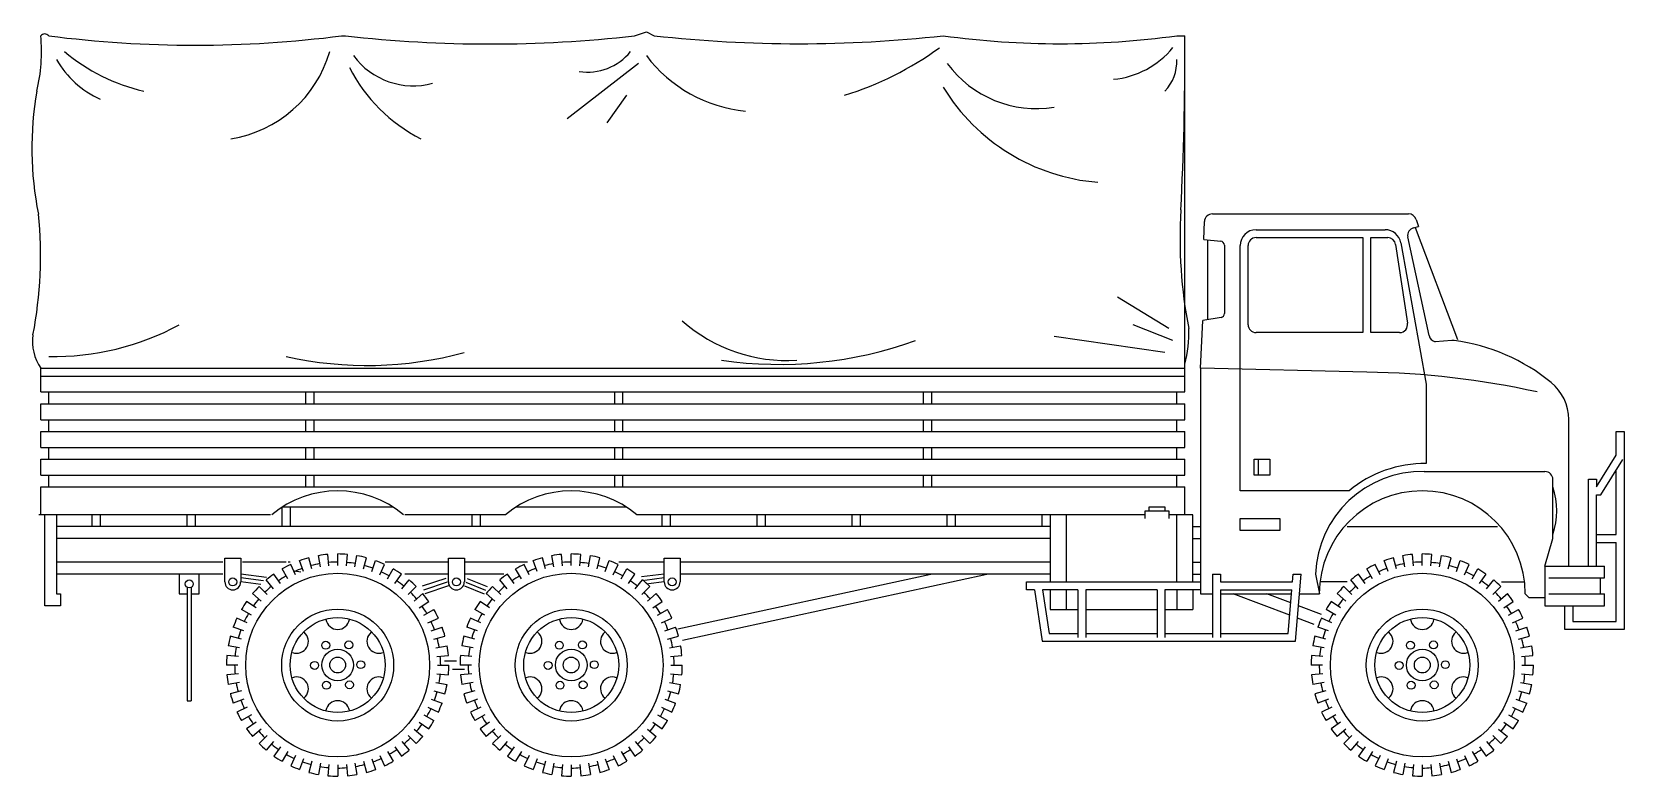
# Model space of a CAD drawing. Header units: millimetres. Extents: x -3127.53 to -3120.37, y 1822.84 to 1826.19.
import ezdxf

# ---------------------------------------------------------------- set-up
doc = ezdxf.new("R2010")
doc.units = ezdxf.units.MM
doc.header["$LTSCALE"] = 10
doc.layers.add('Veículos', color=2, linetype='Continuous')

msp = doc.modelspace()

# ---------------------------------------------------------------- linework, layer by layer
at = {"layer": 'Veículos'}
for p, q in [((-3124.819, 1826.1758), (-3124.7656, 1826.1936)), ((-3124.7656, 1826.1936), (-3124.73, 1826.1758)), ((-3126.1374, 1826.1758), (-3126.1196, 1826.1758)), ((-3122.3782, 1826.1758), (-3122.3426, 1826.1758)), ((-3122.3426, 1824.5723), (-3122.3426, 1826.1758)), ((-3124.8012, 1826.0511), (-3125.1219, 1825.8016)), ((-3124.8547, 1825.9085), (-3124.9437, 1825.7838)), ((-3122.2561, 1825.2585), (-3122.254, 1825.3394)), ((-3122.2184, 1825.3741), (-3121.3352, 1825.3741)), ((-3121.3013, 1825.3494), (-3121.2908, 1825.317)), ((-3122.0219, 1825.3028), (-3121.4407, 1825.3028)), ((-3122.0219, 1825.2672), (-3121.5409, 1825.2672)), ((-3121.5409, 1825.2672), (-3121.5409, 1824.8396)), ((-3121.5053, 1824.8396), (-3121.5053, 1825.2672)), ((-3121.5053, 1825.2672), (-3121.4289, 1825.2672)), ((-3121.2422, 1824.8264), (-3121.3388, 1825.2702)), ((-3121.3129, 1825.3112), (-3121.2908, 1825.317)), ((-3121.3057, 1825.3131), (-3121.1146, 1824.8087)), ((-3122.2561, 1825.2585), (-3122.1805, 1825.251)), ((-3122.2405, 1825.257), (-3122.2405, 1824.8976)), ((-3122.1645, 1825.2332), (-3122.1645, 1824.9258)), ((-3122.0932, 1824.1269), (-3122.0932, 1825.2315)), ((-3122.0576, 1824.8752), (-3122.0576, 1825.2315)), ((-3121.3937, 1825.237), (-3121.3407, 1824.8822)), ((-3121.3704, 1825.2435), (-3121.2558, 1824.608)), ((-3122.4139, 1824.8574), (-3122.6455, 1824.9999)), ((-3122.1792, 1824.9083), (-3122.2615, 1824.894)), ((-3122.3961, 1824.8039), (-3122.5742, 1824.8752)), ((-3122.2713, 1824.6792), (-3122.2615, 1824.894)), ((-3121.5409, 1824.8396), (-3122.0219, 1824.8396)), ((-3121.3756, 1824.8396), (-3121.5053, 1824.8396)), ((-3122.4317, 1824.7505), (-3122.9305, 1824.8218)), ((-3121.1409, 1824.8038), (-3121.2159, 1824.7984)), ((-3127.4914, 1824.5723), (-3127.4914, 1824.6792)), ((-3127.4914, 1824.6792), (-3122.3426, 1824.6792)), ((-3127.4914, 1824.6436), (-3122.3426, 1824.6436)), ((-3122.2713, 1824.6792), (-3122.2713, 1823.6637)), ((-3121.5231, 1824.6614), (-3122.2713, 1824.6792)), ((-3127.4914, 1824.5723), (-3122.3426, 1824.5723)), ((-3127.4558, 1824.5189), (-3127.4558, 1824.5723)), ((-3126.2978, 1824.5189), (-3126.2978, 1824.5723)), ((-3126.2621, 1824.5723), (-3126.2621, 1824.5189)), ((-3124.9081, 1824.5189), (-3124.9081, 1824.5723)), ((-3124.8725, 1824.5723), (-3124.8725, 1824.5189)), ((-3123.5185, 1824.5189), (-3123.5185, 1824.5723)), ((-3123.4828, 1824.5723), (-3123.4828, 1824.5189)), ((-3122.3782, 1824.5189), (-3122.3782, 1824.5723)), ((-3121.2558, 1824.608), (-3121.2558, 1824.2498)), ((-3127.4914, 1824.4476), (-3127.4914, 1824.5189)), ((-3127.4914, 1824.5189), (-3122.3426, 1824.5189)), ((-3122.3426, 1824.4476), (-3122.3426, 1824.5189)), ((-3127.4914, 1824.4476), (-3122.3426, 1824.4476)), ((-3127.4558, 1824.3942), (-3127.4558, 1824.4476)), ((-3126.2978, 1824.3942), (-3126.2978, 1824.4476)), ((-3126.2621, 1824.4476), (-3126.2621, 1824.3942)), ((-3124.9081, 1824.3942), (-3124.9081, 1824.4476)), ((-3124.8725, 1824.4476), (-3124.8725, 1824.3942)), ((-3123.5185, 1824.3942), (-3123.5185, 1824.4476)), ((-3123.4828, 1824.4476), (-3123.4828, 1824.3942)), ((-3122.3782, 1824.3942), (-3122.3782, 1824.4476)), ((-3120.6145, 1823.7884), (-3120.6145, 1824.4492)), ((-3127.4914, 1824.3229), (-3127.4914, 1824.3942)), ((-3127.4914, 1824.3942), (-3122.3426, 1824.3942)), ((-3122.3426, 1824.3229), (-3122.3426, 1824.3942)), ((-3120.4007, 1824.2873), (-3120.4007, 1824.3942)), ((-3120.4007, 1824.3942), (-3120.365, 1824.3942)), ((-3120.365, 1824.3942), (-3120.365, 1823.5034)), ((-3127.4914, 1824.3229), (-3122.3426, 1824.3229)), ((-3127.4914, 1824.1982), (-3127.4914, 1824.2695)), ((-3127.4914, 1824.2695), (-3122.3426, 1824.2695)), ((-3127.4558, 1824.2695), (-3127.4558, 1824.3229)), ((-3126.2978, 1824.2695), (-3126.2978, 1824.3229)), ((-3126.2621, 1824.3229), (-3126.2621, 1824.2695)), ((-3124.9081, 1824.2695), (-3124.9081, 1824.3229)), ((-3124.8725, 1824.3229), (-3124.8725, 1824.2695)), ((-3123.5185, 1824.2695), (-3123.5185, 1824.3229)), ((-3123.4828, 1824.3229), (-3123.4828, 1824.2695)), ((-3122.3782, 1824.2695), (-3122.3782, 1824.3229)), ((-3122.3426, 1824.1982), (-3122.3426, 1824.2695)), ((-3122.0308, 1824.1982), (-3122.0308, 1824.2695)), ((-3122.0308, 1824.2695), (-3121.9596, 1824.2695)), ((-3122.013, 1824.2695), (-3122.013, 1824.1982)), ((-3121.9596, 1824.2695), (-3121.9596, 1824.1982)), ((-3120.4897, 1824.1448), (-3120.4007, 1824.2873)), ((-3120.47, 1824.1091), (-3120.3705, 1824.2684)), ((-3127.4914, 1824.1982), (-3122.3426, 1824.1982)), ((-3127.4558, 1824.1448), (-3127.4558, 1824.1982)), ((-3126.2978, 1824.1448), (-3126.2978, 1824.1982)), ((-3126.2621, 1824.1982), (-3126.2621, 1824.1448)), ((-3124.9081, 1824.1448), (-3124.9081, 1824.1982)), ((-3124.8725, 1824.1982), (-3124.8725, 1824.1448)), ((-3123.5185, 1824.1448), (-3123.5185, 1824.1982)), ((-3123.4828, 1824.1982), (-3123.4828, 1824.1448)), ((-3122.3782, 1824.1448), (-3122.3782, 1824.1982)), ((-3121.9596, 1824.1982), (-3122.0308, 1824.1982)), ((-3121.2649, 1824.2142), (-3120.7214, 1824.2142)), ((-3120.4007, 1823.931), (-3120.4007, 1824.216)), ((-3127.4914, 1824.02), (-3127.4914, 1824.1448)), ((-3127.4914, 1824.1448), (-3122.3426, 1824.1448)), ((-3122.3426, 1824.02), (-3122.3426, 1824.1448)), ((-3121.6031, 1824.1269), (-3122.0932, 1824.1269)), ((-3120.6857, 1823.9131), (-3120.6857, 1824.1785)), ((-3120.5254, 1824.1804), (-3120.4897, 1824.1804)), ((-3120.5254, 1823.7884), (-3120.5254, 1824.1804)), ((-3120.4897, 1824.1804), (-3120.4897, 1824.1448)), ((-3126.4047, 1823.9666), (-3126.4047, 1824.0557)), ((-3126.4021, 1824.0557), (-3125.9084, 1824.0557)), ((-3126.369, 1824.0557), (-3126.369, 1823.9666)), ((-3125.351, 1824.0557), (-3124.8572, 1824.0557)), ((-3122.503, 1824.0557), (-3122.4317, 1824.0557)), ((-3122.503, 1824.0379), (-3122.503, 1824.0557)), ((-3122.4317, 1824.0557), (-3122.4317, 1824.0379)), ((-3120.4897, 1824.1091), (-3120.47, 1824.1091)), ((-3120.4897, 1823.7884), (-3120.4897, 1824.1091)), ((-3126.4581, 1824.02), (-3127.5003, 1824.02)), ((-3127.4736, 1823.6103), (-3127.4736, 1824.02)), ((-3127.4202, 1824.02), (-3127.4202, 1823.6637)), ((-3127.2598, 1823.9666), (-3127.2598, 1824.02)), ((-3127.2242, 1824.02), (-3127.2242, 1823.9666)), ((-3126.8322, 1823.9666), (-3126.8322, 1824.02)), ((-3126.7966, 1824.02), (-3126.7966, 1823.9666)), ((-3125.4001, 1824.02), (-3125.8524, 1824.02)), ((-3125.5495, 1823.9666), (-3125.5495, 1824.02)), ((-3125.5139, 1824.02), (-3125.5139, 1823.9666)), ((-3122.5208, 1824.02), (-3124.8081, 1824.02)), ((-3124.6943, 1823.9666), (-3124.6943, 1824.02)), ((-3124.6587, 1824.02), (-3124.6587, 1823.9666)), ((-3124.2667, 1823.9666), (-3124.2667, 1824.02)), ((-3124.2311, 1824.02), (-3124.2311, 1823.9666)), ((-3123.8392, 1823.9666), (-3123.8392, 1824.02)), ((-3123.8035, 1824.02), (-3123.8035, 1823.9666)), ((-3123.4116, 1823.9666), (-3123.4116, 1824.02)), ((-3123.3759, 1824.02), (-3123.3759, 1823.9666)), ((-3122.984, 1823.9666), (-3122.984, 1824.02)), ((-3122.9484, 1824.02), (-3122.9484, 1823.9666)), ((-3122.9484, 1824.02), (-3122.9484, 1823.7172)), ((-3122.8771, 1824.02), (-3122.8771, 1823.7172)), ((-3122.5208, 1824.0379), (-3122.4139, 1824.0379)), ((-3122.5208, 1824.0022), (-3122.5208, 1824.0379)), ((-3122.4139, 1824.0379), (-3122.4139, 1824.0022)), ((-3122.307, 1824.02), (-3122.4139, 1824.02)), ((-3122.3782, 1823.7172), (-3122.3782, 1824.02)), ((-3122.307, 1823.7172), (-3122.307, 1824.02)), ((-3122.0932, 1824.0022), (-3121.915, 1824.0022)), ((-3122.0932, 1823.9488), (-3122.0932, 1824.0022)), ((-3121.915, 1824.0022), (-3121.915, 1823.9488)), ((-3122.9484, 1823.9666), (-3127.4202, 1823.9666)), ((-3122.9484, 1823.9131), (-3127.4202, 1823.9131)), ((-3122.307, 1823.9666), (-3122.2713, 1823.9666)), ((-3122.307, 1823.9131), (-3122.2713, 1823.9131)), ((-3121.915, 1823.9488), (-3122.0932, 1823.9488)), ((-3121.6122, 1823.9666), (-3120.9351, 1823.9666)), ((-3120.7214, 1823.7884), (-3120.6857, 1823.9131)), ((-3120.4897, 1823.931), (-3120.4007, 1823.931)), ((-3126.2331, 1823.7848), (-3126.2421, 1823.8356)), ((-3126.1943, 1823.7899), (-3126.1988, 1823.8412)), ((-3126.1552, 1823.7916), (-3126.1552, 1823.8432)), ((-3126.1161, 1823.7899), (-3126.1116, 1823.8412)), ((-3126.0773, 1823.7848), (-3126.0684, 1823.8356)), ((-3125.182, 1823.7848), (-3125.1909, 1823.8356)), ((-3125.1432, 1823.7899), (-3125.1477, 1823.8412)), ((-3125.1041, 1823.7916), (-3125.1041, 1823.8432)), ((-3125.065, 1823.7899), (-3125.0605, 1823.8412)), ((-3125.0262, 1823.7848), (-3125.0172, 1823.8356)), ((-3121.3515, 1823.7848), (-3121.3605, 1823.8356)), ((-3121.3127, 1823.7899), (-3121.3172, 1823.8412)), ((-3121.2737, 1823.7916), (-3121.2737, 1823.8432)), ((-3121.2346, 1823.7899), (-3121.2301, 1823.8412)), ((-3121.1958, 1823.7848), (-3121.1868, 1823.8356)), ((-3120.4897, 1823.8953), (-3120.4007, 1823.8953)), ((-3120.4007, 1823.539), (-3120.4007, 1823.8953)), ((-3126.6719, 1823.8063), (-3127.4202, 1823.8063)), ((-3126.663, 1823.7172), (-3126.663, 1823.8241)), ((-3126.663, 1823.8241), (-3126.5917, 1823.8241)), ((-3126.5917, 1823.8241), (-3126.5917, 1823.7172)), ((-3126.3868, 1823.8063), (-3126.5828, 1823.8063)), ((-3126.3795, 1823.7315), (-3126.4053, 1823.7761)), ((-3126.369, 1823.8063), (-3126.3779, 1823.8063)), ((-3126.3448, 1823.7496), (-3126.3666, 1823.7963)), ((-3126.3501, 1823.7671), (-3126.3211, 1823.7634)), ((-3126.3087, 1823.7646), (-3126.3263, 1823.813)), ((-3126.2713, 1823.7763), (-3126.2847, 1823.8261)), ((-3126.0391, 1823.7763), (-3126.0258, 1823.8261)), ((-3126.0018, 1823.7646), (-3125.9842, 1823.813)), ((-3125.9657, 1823.7496), (-3125.9439, 1823.7963)), ((-3125.6564, 1823.8063), (-3125.9414, 1823.8063)), ((-3125.9309, 1823.7315), (-3125.9052, 1823.7761)), ((-3125.6564, 1823.8241), (-3125.5851, 1823.8241)), ((-3125.6564, 1823.7172), (-3125.6564, 1823.8241)), ((-3125.5851, 1823.8241), (-3125.5851, 1823.7172)), ((-3125.3001, 1823.8063), (-3125.5851, 1823.8063)), ((-3125.3284, 1823.7315), (-3125.3542, 1823.7761)), ((-3125.2937, 1823.7496), (-3125.3155, 1823.7963)), ((-3125.2575, 1823.7646), (-3125.2751, 1823.813)), ((-3125.2202, 1823.7763), (-3125.2335, 1823.8261)), ((-3124.988, 1823.7763), (-3124.9747, 1823.8261)), ((-3124.9507, 1823.7646), (-3124.933, 1823.813)), ((-3124.9145, 1823.7496), (-3124.8927, 1823.7963)), ((-3124.6854, 1823.8063), (-3124.8903, 1823.8063)), ((-3124.8798, 1823.7315), (-3124.854, 1823.7761)), ((-3124.6854, 1823.7172), (-3124.6854, 1823.8241)), ((-3124.6854, 1823.8241), (-3124.6142, 1823.8241)), ((-3124.6142, 1823.8241), (-3124.6142, 1823.7172)), ((-3122.9484, 1823.8063), (-3124.6142, 1823.8063)), ((-3122.307, 1823.8063), (-3122.2713, 1823.8063)), ((-3121.4979, 1823.7315), (-3121.5237, 1823.7761)), ((-3121.4632, 1823.7496), (-3121.485, 1823.7963)), ((-3121.4271, 1823.7646), (-3121.4447, 1823.813)), ((-3121.3898, 1823.7763), (-3121.4031, 1823.8261)), ((-3121.1575, 1823.7763), (-3121.1442, 1823.8261)), ((-3121.1202, 1823.7646), (-3121.1026, 1823.813)), ((-3121.0841, 1823.7496), (-3121.0623, 1823.7963)), ((-3121.0494, 1823.7315), (-3121.0236, 1823.7761)), ((-3120.7214, 1823.7884), (-3120.4541, 1823.7884)), ((-3120.7214, 1823.7884), (-3120.7214, 1823.6103)), ((-3120.4541, 1823.735), (-3120.4541, 1823.7884)), ((-3126.6719, 1823.7528), (-3127.4202, 1823.7528)), ((-3126.8679, 1823.7528), (-3126.8679, 1823.6637)), ((-3126.8322, 1823.6904), (-3126.8322, 1823.1827)), ((-3126.8144, 1823.6904), (-3126.8144, 1823.1827)), ((-3126.7788, 1823.6637), (-3126.7788, 1823.7528)), ((-3126.4751, 1823.7379), (-3126.5917, 1823.7528)), ((-3126.4883, 1823.7218), (-3126.5917, 1823.735)), ((-3126.5015, 1823.7057), (-3126.5917, 1823.7172)), ((-3126.4724, 1823.6602), (-3126.5089, 1823.6967)), ((-3126.4436, 1823.6867), (-3126.4767, 1823.7261)), ((-3126.4125, 1823.7105), (-3126.4421, 1823.7527)), ((-3125.8979, 1823.7105), (-3125.8684, 1823.7527)), ((-3125.8669, 1823.6867), (-3125.8338, 1823.7261)), ((-3125.6564, 1823.7528), (-3125.8524, 1823.7528)), ((-3125.838, 1823.6602), (-3125.8016, 1823.6967)), ((-3125.6677, 1823.7332), (-3125.7746, 1823.6975)), ((-3125.662, 1823.7163), (-3125.7689, 1823.6806)), ((-3125.6564, 1823.6994), (-3125.7633, 1823.6637)), ((-3125.407, 1823.7528), (-3125.5851, 1823.7528)), ((-3125.5851, 1823.6994), (-3125.496, 1823.6637)), ((-3125.5785, 1823.7159), (-3125.4894, 1823.6803)), ((-3125.5719, 1823.7324), (-3125.4828, 1823.6968)), ((-3125.4213, 1823.6602), (-3125.4577, 1823.6967)), ((-3125.3924, 1823.6867), (-3125.4256, 1823.7261)), ((-3125.3614, 1823.7105), (-3125.3909, 1823.7527)), ((-3124.8468, 1823.7105), (-3124.8172, 1823.7527)), ((-3124.8157, 1823.6867), (-3124.7826, 1823.7261)), ((-3124.6854, 1823.7528), (-3124.788, 1823.7397)), ((-3124.7869, 1823.6602), (-3124.7505, 1823.6967)), ((-3124.6854, 1823.735), (-3124.772, 1823.7239)), ((-3124.6854, 1823.7172), (-3124.756, 1823.7082)), ((-3124.624, 1823.5059), (-3123.4856, 1823.7528)), ((-3122.9484, 1823.7528), (-3124.6142, 1823.7528)), ((-3124.6031, 1823.4558), (-3123.2334, 1823.7528)), ((-3123.0553, 1823.6815), (-3123.0553, 1823.7172)), ((-3123.0553, 1823.7172), (-3122.2713, 1823.7172)), ((-3122.307, 1823.7528), (-3122.2713, 1823.7528)), ((-3122.2179, 1823.7528), (-3122.1823, 1823.7528)), ((-3122.2179, 1823.7528), (-3122.2179, 1823.4677)), ((-3122.1823, 1823.7528), (-3122.1823, 1823.7172)), ((-3122.1823, 1823.7172), (-3121.8572, 1823.7172)), ((-3121.8572, 1823.7172), (-3121.8543, 1823.7528)), ((-3121.8543, 1823.7528), (-3121.8185, 1823.7528)), ((-3121.8438, 1823.4499), (-3121.8185, 1823.7528)), ((-3121.7547, 1823.7528), (-3121.7369, 1823.6637)), ((-3121.6122, 1823.7172), (-3121.7341, 1823.7172)), ((-3121.5909, 1823.6602), (-3121.6273, 1823.6967)), ((-3121.562, 1823.6867), (-3121.5951, 1823.7261)), ((-3121.531, 1823.7105), (-3121.5605, 1823.7527)), ((-3121.0163, 1823.7105), (-3120.9868, 1823.7527)), ((-3120.9853, 1823.6867), (-3120.9522, 1823.7261)), ((-3120.9564, 1823.6602), (-3120.92, 1823.6967)), ((-3120.9173, 1823.7172), (-3120.8132, 1823.7172)), ((-3120.7035, 1823.735), (-3120.4541, 1823.735)), ((-3120.4719, 1823.6637), (-3120.4719, 1823.735)), ((-3127.4202, 1823.6637), (-3127.4024, 1823.6637)), ((-3127.4024, 1823.6637), (-3127.4024, 1823.6103)), ((-3126.8679, 1823.6637), (-3126.8322, 1823.6637)), ((-3126.8144, 1823.6637), (-3126.7788, 1823.6637)), ((-3126.5227, 1823.6003), (-3126.5649, 1823.6299)), ((-3126.4989, 1823.6314), (-3126.5383, 1823.6645)), ((-3125.8116, 1823.6314), (-3125.7721, 1823.6645)), ((-3125.7878, 1823.6003), (-3125.7456, 1823.6299)), ((-3125.4716, 1823.6003), (-3125.5138, 1823.6299)), ((-3125.4477, 1823.6314), (-3125.4872, 1823.6645)), ((-3124.7604, 1823.6314), (-3124.721, 1823.6645)), ((-3124.7366, 1823.6003), (-3124.6944, 1823.6299)), ((-3123.0196, 1823.6815), (-3123.0553, 1823.6815)), ((-3123.0196, 1823.6815), (-3122.984, 1823.4499)), ((-3122.8236, 1823.6815), (-3122.9836, 1823.6815)), ((-3122.9836, 1823.6815), (-3122.9534, 1823.4856)), ((-3122.9484, 1823.6815), (-3122.9484, 1823.5925)), ((-3122.8771, 1823.6815), (-3122.8771, 1823.5925)), ((-3122.8236, 1823.6815), (-3122.8236, 1823.4677)), ((-3122.4673, 1823.6815), (-3122.788, 1823.6815)), ((-3122.788, 1823.6815), (-3122.788, 1823.4677)), ((-3122.4673, 1823.6815), (-3122.4673, 1823.4677)), ((-3122.4317, 1823.6815), (-3122.4317, 1823.4677)), ((-3122.2713, 1823.6815), (-3122.4317, 1823.6815)), ((-3122.3782, 1823.6815), (-3122.3782, 1823.5925)), ((-3122.307, 1823.6815), (-3122.307, 1823.5925)), ((-3122.2713, 1823.6637), (-3122.2179, 1823.6637)), ((-3122.1823, 1823.6815), (-3121.8602, 1823.6815)), ((-3122.1823, 1823.6815), (-3122.1823, 1823.4677)), ((-3122.1823, 1823.6637), (-3121.8637, 1823.6637)), ((-3121.8697, 1823.5678), (-3122.1242, 1823.6637)), ((-3121.8651, 1823.6232), (-3121.9727, 1823.6637)), ((-3121.8765, 1823.4856), (-3121.8602, 1823.6815)), ((-3121.8259, 1823.6637), (-3121.7369, 1823.6637)), ((-3121.6411, 1823.6003), (-3121.6833, 1823.6299)), ((-3121.6173, 1823.6314), (-3121.6568, 1823.6645)), ((-3120.93, 1823.6314), (-3120.8905, 1823.6645)), ((-3120.9062, 1823.6003), (-3120.864, 1823.6299)), ((-3120.7926, 1823.6459), (-3120.8104, 1823.6637)), ((-3120.7926, 1823.6459), (-3120.8104, 1823.6637)), ((-3120.757, 1823.6459), (-3120.7926, 1823.6459)), ((-3120.7214, 1823.6459), (-3120.7926, 1823.6459)), ((-3120.7035, 1823.6637), (-3120.4541, 1823.6637)), ((-3120.4541, 1823.6103), (-3120.4541, 1823.6637)), ((-3127.4024, 1823.6103), (-3127.4736, 1823.6103)), ((-3126.5618, 1823.5326), (-3126.6085, 1823.5544)), ((-3126.5437, 1823.5673), (-3126.5884, 1823.5931)), ((-3125.7667, 1823.5673), (-3125.7221, 1823.5931)), ((-3125.7487, 1823.5326), (-3125.702, 1823.5544)), ((-3125.5107, 1823.5326), (-3125.5574, 1823.5544)), ((-3125.4926, 1823.5673), (-3125.5372, 1823.5931)), ((-3124.7156, 1823.5673), (-3124.671, 1823.5931)), ((-3124.6975, 1823.5326), (-3124.6508, 1823.5544)), ((-3122.9484, 1823.5925), (-3122.8236, 1823.5925)), ((-3122.788, 1823.5925), (-3122.4673, 1823.5925)), ((-3122.4317, 1823.5925), (-3122.307, 1823.5925)), ((-3121.7598, 1823.5263), (-3121.835, 1823.5547)), ((-3121.7275, 1823.5713), (-3121.8304, 1823.6101)), ((-3121.6802, 1823.5326), (-3121.7269, 1823.5544)), ((-3121.6621, 1823.5673), (-3121.7068, 1823.5931)), ((-3120.8852, 1823.5673), (-3120.8405, 1823.5931)), ((-3120.8671, 1823.5326), (-3120.8204, 1823.5544)), ((-3120.7214, 1823.6103), (-3120.4541, 1823.6103)), ((-3120.6323, 1823.5034), (-3120.6323, 1823.6103)), ((-3120.5966, 1823.6103), (-3120.5966, 1823.539)), ((-3126.5885, 1823.4591), (-3126.6383, 1823.4725)), ((-3126.5768, 1823.4965), (-3126.6252, 1823.5141)), ((-3125.7337, 1823.4965), (-3125.6853, 1823.5141)), ((-3125.7219, 1823.4591), (-3125.6722, 1823.4725)), ((-3125.5374, 1823.4591), (-3125.5872, 1823.4725)), ((-3125.5256, 1823.4965), (-3125.5741, 1823.5141)), ((-3124.6826, 1823.4965), (-3124.6341, 1823.5141)), ((-3124.6708, 1823.4591), (-3124.621, 1823.4725)), ((-3122.9534, 1823.4856), (-3122.8236, 1823.4856)), ((-3122.788, 1823.4856), (-3122.4673, 1823.4856)), ((-3122.4317, 1823.4856), (-3122.2179, 1823.4856)), ((-3122.1823, 1823.4856), (-3121.8765, 1823.4856)), ((-3121.707, 1823.4591), (-3121.7567, 1823.4725)), ((-3121.6952, 1823.4965), (-3121.7436, 1823.5141)), ((-3120.8521, 1823.4965), (-3120.8037, 1823.5141)), ((-3120.8403, 1823.4591), (-3120.7906, 1823.4725)), ((-3120.365, 1823.5034), (-3120.6323, 1823.5034)), ((-3120.5966, 1823.539), (-3120.4007, 1823.539)), ((-3126.597, 1823.4209), (-3126.6478, 1823.4299)), ((-3125.7135, 1823.4209), (-3125.6627, 1823.4299)), ((-3125.5459, 1823.4209), (-3125.5966, 1823.4299)), ((-3124.6623, 1823.4209), (-3124.6116, 1823.4299)), ((-3122.984, 1823.4499), (-3121.8438, 1823.4499)), ((-3121.7154, 1823.4209), (-3121.7662, 1823.4299)), ((-3120.8319, 1823.4209), (-3120.7811, 1823.4299)), ((-3126.6038, 1823.343), (-3126.6554, 1823.343)), ((-3126.6021, 1823.3821), (-3126.6535, 1823.3866)), ((-3125.7083, 1823.3821), (-3125.657, 1823.3866)), ((-3125.7066, 1823.343), (-3125.6551, 1823.343)), ((-3125.6208, 1823.3608), (-3125.6742, 1823.3608)), ((-3125.5527, 1823.343), (-3125.6042, 1823.343)), ((-3125.551, 1823.3821), (-3125.6023, 1823.3866)), ((-3124.6572, 1823.3821), (-3124.6059, 1823.3866)), ((-3124.6555, 1823.343), (-3124.604, 1823.343)), ((-3121.7222, 1823.343), (-3121.7738, 1823.343)), ((-3121.7205, 1823.3821), (-3121.7719, 1823.3866)), ((-3120.8268, 1823.3821), (-3120.7754, 1823.3866)), ((-3120.8251, 1823.343), (-3120.7735, 1823.343)), ((-3126.6021, 1823.3039), (-3126.6535, 1823.2994)), ((-3126.597, 1823.2651), (-3126.6478, 1823.2562)), ((-3125.7135, 1823.2651), (-3125.6627, 1823.2562)), ((-3125.7083, 1823.3039), (-3125.657, 1823.2994)), ((-3125.6386, 1823.3252), (-3125.5851, 1823.3252)), ((-3125.551, 1823.3039), (-3125.6023, 1823.2994)), ((-3125.5459, 1823.2651), (-3125.5966, 1823.2562)), ((-3124.6623, 1823.2651), (-3124.6116, 1823.2562)), ((-3124.6572, 1823.3039), (-3124.6059, 1823.2994)), ((-3121.7205, 1823.3039), (-3121.7719, 1823.2994)), ((-3121.7154, 1823.2651), (-3121.7662, 1823.2562)), ((-3120.8319, 1823.2651), (-3120.7811, 1823.2562)), ((-3120.8268, 1823.3039), (-3120.7754, 1823.2994)), ((-3126.8322, 1823.1827), (-3126.8144, 1823.1827)), ((-3126.5885, 1823.2269), (-3126.6383, 1823.2136)), ((-3126.5768, 1823.1896), (-3126.6252, 1823.172)), ((-3125.7337, 1823.1896), (-3125.6853, 1823.172)), ((-3125.7219, 1823.2269), (-3125.6722, 1823.2136)), ((-3125.5374, 1823.2269), (-3125.5872, 1823.2136)), ((-3125.5256, 1823.1896), (-3125.5741, 1823.172)), ((-3124.6826, 1823.1896), (-3124.6341, 1823.172)), ((-3124.6708, 1823.2269), (-3124.621, 1823.2136)), ((-3121.707, 1823.2269), (-3121.7567, 1823.2136)), ((-3121.6952, 1823.1896), (-3121.7436, 1823.172)), ((-3120.8521, 1823.1896), (-3120.8037, 1823.172)), ((-3120.8403, 1823.2269), (-3120.7906, 1823.2136)), ((-3126.5618, 1823.1534), (-3126.6085, 1823.1317)), ((-3126.5437, 1823.1187), (-3126.5884, 1823.093)), ((-3125.7667, 1823.1187), (-3125.7221, 1823.093)), ((-3125.7487, 1823.1534), (-3125.702, 1823.1317)), ((-3125.5107, 1823.1534), (-3125.5574, 1823.1317)), ((-3125.4926, 1823.1187), (-3125.5372, 1823.093)), ((-3124.7156, 1823.1187), (-3124.671, 1823.093)), ((-3124.6975, 1823.1534), (-3124.6508, 1823.1317)), ((-3121.6802, 1823.1534), (-3121.7269, 1823.1317)), ((-3121.6621, 1823.1187), (-3121.7068, 1823.093)), ((-3120.8852, 1823.1187), (-3120.8405, 1823.093)), ((-3120.8671, 1823.1534), (-3120.8204, 1823.1317)), ((-3126.5227, 1823.0857), (-3126.5649, 1823.0562)), ((-3126.4989, 1823.0547), (-3126.5383, 1823.0216)), ((-3125.8116, 1823.0547), (-3125.7721, 1823.0216)), ((-3125.7878, 1823.0857), (-3125.7456, 1823.0562)), ((-3125.4716, 1823.0857), (-3125.5138, 1823.0562)), ((-3125.4477, 1823.0547), (-3125.4872, 1823.0216)), ((-3124.7604, 1823.0547), (-3124.721, 1823.0216)), ((-3124.7366, 1823.0857), (-3124.6944, 1823.0562)), ((-3121.6411, 1823.0857), (-3121.6833, 1823.0562)), ((-3121.6173, 1823.0547), (-3121.6568, 1823.0216)), ((-3120.93, 1823.0547), (-3120.8905, 1823.0216)), ((-3120.9062, 1823.0857), (-3120.864, 1823.0562)), ((-3126.4724, 1823.0258), (-3126.5089, 1822.9894)), ((-3126.4436, 1822.9994), (-3126.4767, 1822.9599)), ((-3126.4125, 1822.9756), (-3126.4421, 1822.9334)), ((-3125.8979, 1822.9756), (-3125.8684, 1822.9334)), ((-3125.8669, 1822.9994), (-3125.8338, 1822.9599)), ((-3125.838, 1823.0258), (-3125.8016, 1822.9894)), ((-3125.4213, 1823.0258), (-3125.4577, 1822.9894)), ((-3125.3924, 1822.9994), (-3125.4256, 1822.9599)), ((-3125.3614, 1822.9756), (-3125.3909, 1822.9334)), ((-3124.8468, 1822.9756), (-3124.8172, 1822.9334)), ((-3124.8157, 1822.9994), (-3124.7826, 1822.9599)), ((-3124.7869, 1823.0258), (-3124.7505, 1822.9894)), ((-3121.5909, 1823.0258), (-3121.6273, 1822.9894)), ((-3121.562, 1822.9994), (-3121.5951, 1822.9599)), ((-3121.531, 1822.9756), (-3121.5605, 1822.9334)), ((-3121.0163, 1822.9756), (-3120.9868, 1822.9334)), ((-3120.9853, 1822.9994), (-3120.9522, 1822.9599)), ((-3120.9564, 1823.0258), (-3120.92, 1822.9894)), ((-3126.3795, 1822.9545), (-3126.4053, 1822.9099)), ((-3126.3448, 1822.9365), (-3126.3666, 1822.8898)), ((-3126.3087, 1822.9215), (-3126.3263, 1822.8731)), ((-3126.2713, 1822.9097), (-3126.2847, 1822.86)), ((-3126.2331, 1822.9013), (-3126.2421, 1822.8505)), ((-3126.1943, 1822.8961), (-3126.1988, 1822.8448)), ((-3126.1161, 1822.8961), (-3126.1116, 1822.8448)), ((-3126.0773, 1822.9013), (-3126.0684, 1822.8505)), ((-3126.0391, 1822.9097), (-3126.0258, 1822.86)), ((-3126.0018, 1822.9215), (-3125.9842, 1822.8731)), ((-3125.9657, 1822.9365), (-3125.9439, 1822.8898)), ((-3125.9309, 1822.9545), (-3125.9052, 1822.9099)), ((-3125.3284, 1822.9545), (-3125.3542, 1822.9099)), ((-3125.2937, 1822.9365), (-3125.3155, 1822.8898)), ((-3125.2575, 1822.9215), (-3125.2751, 1822.8731)), ((-3125.2202, 1822.9097), (-3125.2335, 1822.86)), ((-3125.182, 1822.9013), (-3125.1909, 1822.8505)), ((-3125.1432, 1822.8961), (-3125.1477, 1822.8448)), ((-3125.065, 1822.8961), (-3125.0605, 1822.8448)), ((-3125.0262, 1822.9013), (-3125.0172, 1822.8505)), ((-3124.988, 1822.9097), (-3124.9747, 1822.86)), ((-3124.9507, 1822.9215), (-3124.933, 1822.8731)), ((-3124.9145, 1822.9365), (-3124.8927, 1822.8898)), ((-3124.8798, 1822.9545), (-3124.854, 1822.9099)), ((-3121.4979, 1822.9545), (-3121.5237, 1822.9099)), ((-3121.4632, 1822.9365), (-3121.485, 1822.8898)), ((-3121.4271, 1822.9215), (-3121.4447, 1822.8731)), ((-3121.3898, 1822.9097), (-3121.4031, 1822.86)), ((-3121.3515, 1822.9013), (-3121.3605, 1822.8505)), ((-3121.3127, 1822.8961), (-3121.3172, 1822.8448)), ((-3121.2346, 1822.8961), (-3121.2301, 1822.8448)), ((-3121.1958, 1822.9013), (-3121.1868, 1822.8505)), ((-3121.1575, 1822.9097), (-3121.1442, 1822.86)), ((-3121.1202, 1822.9215), (-3121.1026, 1822.8731)), ((-3121.0841, 1822.9365), (-3121.0623, 1822.8898)), ((-3121.0494, 1822.9545), (-3121.0236, 1822.9099)), ((-3126.1552, 1822.8944), (-3126.1552, 1822.8429)), ((-3125.1041, 1822.8944), (-3125.1041, 1822.8429)), ((-3121.2737, 1822.8944), (-3121.2737, 1822.8429))]:
    msp.add_line(p, q, dxfattribs=at)
for centre, radius in [((-3126.1552, 1823.343), 0.4136), ((-3125.1041, 1823.343), 0.4136), ((-3121.2737, 1823.343), 0.4136), ((-3126.8233, 1823.7083), 0.0178), ((-3126.6274, 1823.7172), 0.0178), ((-3125.6208, 1823.7172), 0.0178), ((-3124.6498, 1823.7172), 0.0178), ((-3126.1552, 1823.343), 0.252), ((-3126.1552, 1823.343), 0.2138), ((-3125.1041, 1823.343), 0.252), ((-3125.1041, 1823.343), 0.2138), ((-3121.2737, 1823.343), 0.252), ((-3121.2737, 1823.343), 0.2138), ((-3126.2087, 1823.4321), 0.0178), ((-3126.1552, 1823.343), 0.0713), ((-3126.1048, 1823.4339), 0.0178), ((-3125.1575, 1823.4321), 0.0178), ((-3125.1041, 1823.343), 0.0713), ((-3125.0537, 1823.4339), 0.0178), ((-3121.3271, 1823.4321), 0.0178), ((-3121.2737, 1823.343), 0.0713), ((-3121.2232, 1823.4339), 0.0178), ((-3126.2591, 1823.3413), 0.0178), ((-3126.1552, 1823.343), 0.0356), ((-3126.0514, 1823.3448), 0.0178), ((-3125.208, 1823.3413), 0.0178), ((-3125.1041, 1823.343), 0.0356), ((-3125.0002, 1823.3448), 0.0178), ((-3121.3775, 1823.3413), 0.0178), ((-3121.2737, 1823.343), 0.0356), ((-3121.1698, 1823.3448), 0.0178), ((-3126.2057, 1823.2522), 0.0178), ((-3126.1018, 1823.254), 0.0178), ((-3125.1545, 1823.2522), 0.0178), ((-3125.0506, 1823.254), 0.0178), ((-3121.3241, 1823.2522), 0.0178), ((-3121.2202, 1823.254), 0.0178)]:
    msp.add_circle(centre, radius, dxfattribs=at)
for centre, radius, start, end in [((-3128.2486, 1826.1045), 0.7605, 346.45206, 5.37671), ((-3127.4736, 1826.1615), 0.0228, 38.63543, 141.36457), ((-3126.7966, 1831.2651), 5.1318, 262.61981, 277.38019), ((-3125.4693, 1831.9157), 5.7767, 263.53647, 276.46353), ((-3124.0797, 1832.0837), 5.9436, 263.71871, 276.28129), ((-3124.2846, 1827.2626), 1.4147, 286.83747, 306.29263), ((-3122.9038, 1830.0064), 3.8665, 262.18768, 277.81232), ((-3122.7027, 1826.3756), 0.3977, 275.69235, 320.45262), ((-3134.698, 1826.06), 12.3557, 356.90037, 0.37178), ((-3127.0549, 1826.2738), 0.4188, 209.29136, 246.16126), ((-3126.8278, 1826.7726), 0.8697, 230.19443, 256.67547), ((-3126.721, 1826.2579), 0.5519, 278.83324, 343.86231), ((-3125.8147, 1826.2847), 0.3343, 216.32961, 285.0903), ((-3125.0306, 1826.2626), 0.2501, 261.29263, 320.78239), ((-3124.2595, 1826.4681), 0.6338, 217.00168, 264.50067), ((-3123.0118, 1826.3439), 0.4955, 216.22615, 279.44116), ((-3122.578, 1826.0625), 0.1999, 317.06382, 1.82409), ((-3125.4515, 1826.3628), 0.729, 206.87814, 243.12186), ((-3126.0391, 1825.6689), 1.4926, 170.06551, 191.4168), ((-3122.6626, 1826.4119), 0.8982, 211.38232, 265.40268), ((-3129.3587, 1825.1843), 1.8662, 349.03055, 5.81633), ((-3120.2047, 1825.2672), 2.1593, 176.68906, 190.93909), ((-3122.2184, 1825.3384), 0.0356, 90, 178.49256), ((-3121.3352, 1825.3384), 0.0356, 18.00416, 90), ((-3122.0219, 1825.2315), 0.0713, 90, 180), ((-3122.0219, 1825.2315), 0.0356, 90, 180), ((-3121.4407, 1825.2315), 0.0713, 9.68879, 90), ((-3121.4289, 1825.2315), 0.0356, 8.88066, 90), ((-3121.3038, 1825.2768), 0.0356, 104.74356, 190.61966), ((-3122.1823, 1825.2332), 0.0178, 0, 84.28941), ((-3122.1823, 1824.9258), 0.0178, 279.86581, 0), ((-3127.4298, 1825.9094), 1.177, 268.73565, 298.51834), ((-3124.1306, 1825.4313), 0.7177, 228.59426, 273.35453), ((-3122.8147, 1824.8307), 0.4907, 344.19749, 3.12213), ((-3122.0219, 1824.8752), 0.0356, 180, 270), ((-3121.3756, 1824.8752), 0.0356, 270, 11.28129), ((-3127.3169, 1824.7992), 0.2118, 171.87572, 214.5132), ((-3124.1694, 1826.5119), 1.8154, 261.84023, 289.81246), ((-3121.2072, 1824.833), 0.0356, 190.61966, 255.96376), ((-3121.1371, 1824.7505), 0.0534, 82.5168, 94.09727), ((-3121.2435, 1823.9404), 0.8705, 50.78293, 82.5168), ((-3126.0215, 1826.3382), 1.6466, 257.17943, 285.36663), ((-3121.5703, 1820.9168), 3.7449, 77.45704, 89.27793), ((-3120.8283, 1824.4492), 0.2138, 0, 50.78293), ((-3121.2739, 1823.733), 0.4812, 88.93909, 177.64316), ((-3121.2651, 1823.7238), 0.5261, 88.98999, 129.97787), ((-3120.7214, 1824.1785), 0.0356, 0, 90), ((-3126.1552, 1823.6637), 0.4632, 50.28486, 129.71514), ((-3125.1041, 1823.6637), 0.4632, 50.28486, 129.71514), ((-3121.2737, 1823.6637), 0.4636, 0, 180), ((-3120.9975, 1824.0379), 0.3296, 341.07536, 18.92464), ((-3126.1552, 1823.343), 0.5001, 95, 100), ((-3126.1552, 1823.343), 0.5001, 85, 90), ((-3126.1552, 1823.343), 0.5001, 75, 80), ((-3125.1041, 1823.343), 0.5001, 95, 100), ((-3125.1041, 1823.343), 0.5001, 85, 90), ((-3125.1041, 1823.343), 0.5001, 75, 80), ((-3121.2737, 1823.343), 0.5001, 95, 100), ((-3121.2737, 1823.343), 0.5001, 85, 90), ((-3121.2737, 1823.343), 0.5001, 75, 80), ((-3126.1552, 1823.343), 0.5001, 115, 120), ((-3126.1552, 1823.343), 0.4636, 110, 115), ((-3126.1552, 1823.343), 0.5001, 105, 110), ((-3126.1552, 1823.343), 0.4636, 100, 105), ((-3126.1552, 1823.343), 0.4636, 90, 95), ((-3126.1552, 1823.343), 0.4636, 80, 85), ((-3126.1552, 1823.343), 0.4636, 70, 75), ((-3126.1552, 1823.343), 0.5001, 65, 70), ((-3126.1552, 1823.343), 0.4636, 60, 65), ((-3126.1552, 1823.343), 0.5001, 55, 60), ((-3125.1041, 1823.343), 0.5001, 115, 120), ((-3125.1041, 1823.343), 0.4636, 110, 115), ((-3125.1041, 1823.343), 0.5001, 105, 110), ((-3125.1041, 1823.343), 0.4636, 100, 105), ((-3125.1041, 1823.343), 0.4636, 90, 95), ((-3125.1041, 1823.343), 0.4636, 80, 85), ((-3125.1041, 1823.343), 0.4636, 70, 75), ((-3125.1041, 1823.343), 0.5001, 65, 70), ((-3125.1041, 1823.343), 0.4636, 60, 65), ((-3125.1041, 1823.343), 0.5001, 55, 60), ((-3121.2737, 1823.343), 0.5001, 115, 120), ((-3121.2737, 1823.343), 0.4636, 110, 115), ((-3121.2737, 1823.343), 0.5001, 105, 110), ((-3121.2737, 1823.343), 0.4636, 100, 105), ((-3121.2737, 1823.343), 0.4636, 90, 95), ((-3121.2737, 1823.343), 0.4636, 80, 85), ((-3121.2737, 1823.343), 0.4636, 70, 75), ((-3121.2737, 1823.343), 0.5001, 65, 70), ((-3121.2737, 1823.343), 0.4636, 60, 65), ((-3121.2737, 1823.343), 0.5001, 55, 60), ((-3126.6274, 1823.7172), 0.0356, 180, 0), ((-3126.1552, 1823.343), 0.5001, 135, 140), ((-3126.1552, 1823.343), 0.4636, 130, 135), ((-3126.1552, 1823.343), 0.5001, 125, 130), ((-3126.1552, 1823.343), 0.4636, 120, 125), ((-3126.1552, 1823.343), 0.4636, 50, 55), ((-3126.1552, 1823.343), 0.5001, 45, 50), ((-3125.6208, 1823.7172), 0.0356, 180, 0), ((-3125.1041, 1823.343), 0.5001, 135, 140), ((-3125.1041, 1823.343), 0.4636, 130, 135), ((-3125.1041, 1823.343), 0.5001, 125, 130), ((-3125.1041, 1823.343), 0.4636, 120, 125), ((-3125.1041, 1823.343), 0.4636, 50, 55), ((-3125.1041, 1823.343), 0.5001, 45, 50), ((-3124.6498, 1823.7172), 0.0356, 180, 0), ((-3121.2737, 1823.343), 0.5001, 135, 140), ((-3121.2737, 1823.343), 0.4636, 130, 135), ((-3121.2737, 1823.343), 0.5001, 125, 130), ((-3121.2737, 1823.343), 0.4636, 120, 125), ((-3121.2737, 1823.343), 0.4636, 50, 55), ((-3121.2737, 1823.343), 0.5001, 45, 50), ((-3126.1552, 1823.343), 0.5001, 145, 150), ((-3126.1552, 1823.343), 0.4636, 140, 145), ((-3126.1552, 1823.343), 0.4636, 40, 45), ((-3126.1552, 1823.343), 0.5001, 35, 40), ((-3125.1041, 1823.343), 0.5001, 145, 150), ((-3125.1041, 1823.343), 0.4636, 140, 145), ((-3125.1041, 1823.343), 0.4636, 40, 45), ((-3125.1041, 1823.343), 0.5001, 35, 40), ((-3121.2737, 1823.343), 0.5001, 145, 150), ((-3121.2737, 1823.343), 0.4636, 140, 145), ((-3121.2737, 1823.343), 0.4636, 40, 45), ((-3121.2737, 1823.343), 0.5001, 35, 40), ((-3126.1552, 1823.343), 0.5001, 155, 160), ((-3126.1552, 1823.343), 0.4636, 150, 155), ((-3126.1552, 1823.5568), 0.0534, 189.59407, 350.40593), ((-3126.1552, 1823.343), 0.4636, 30, 35), ((-3126.1552, 1823.343), 0.5001, 25, 30), ((-3125.1041, 1823.343), 0.5001, 155, 160), ((-3125.1041, 1823.343), 0.4636, 150, 155), ((-3125.1041, 1823.5568), 0.0534, 189.59407, 350.40593), ((-3125.1041, 1823.343), 0.4636, 30, 35), ((-3125.1041, 1823.343), 0.5001, 25, 30), ((-3121.2737, 1823.343), 0.5001, 155, 160), ((-3121.2737, 1823.343), 0.4636, 150, 155), ((-3121.2737, 1823.5568), 0.0534, 189.59407, 350.40593), ((-3121.2737, 1823.343), 0.4636, 30, 35), ((-3121.2737, 1823.343), 0.5001, 25, 30), ((-3126.1552, 1823.343), 0.5001, 165, 170), ((-3126.1552, 1823.343), 0.4636, 160, 165), ((-3126.3404, 1823.4499), 0.0534, 249.59407, 50.40593), ((-3125.9701, 1823.4499), 0.0534, 129.59407, 290.40593), ((-3126.1552, 1823.343), 0.4636, 20, 25), ((-3126.1552, 1823.343), 0.5001, 15, 20), ((-3125.1041, 1823.343), 0.5001, 165, 170), ((-3125.1041, 1823.343), 0.4636, 160, 165), ((-3125.2892, 1823.4499), 0.0534, 249.59407, 50.40593), ((-3124.9189, 1823.4499), 0.0534, 129.59407, 290.40593), ((-3125.1041, 1823.343), 0.4636, 20, 25), ((-3125.1041, 1823.343), 0.5001, 15, 20), ((-3121.2737, 1823.343), 0.5001, 165, 170), ((-3121.2737, 1823.343), 0.4636, 160, 165), ((-3121.4588, 1823.4499), 0.0534, 249.59407, 50.40593), ((-3121.0885, 1823.4499), 0.0534, 129.59407, 290.40593), ((-3121.2737, 1823.343), 0.4636, 20, 25), ((-3121.2737, 1823.343), 0.5001, 15, 20), ((-3126.1552, 1823.343), 0.4636, 170, 175), ((-3126.1552, 1823.343), 0.4636, 10, 15), ((-3126.1552, 1823.343), 0.5001, 5, 10), ((-3125.1041, 1823.343), 0.4636, 170, 175), ((-3125.1041, 1823.343), 0.4636, 10, 15), ((-3125.1041, 1823.343), 0.5001, 5, 10), ((-3121.2737, 1823.343), 0.4636, 170, 175), ((-3121.2737, 1823.343), 0.4636, 10, 15), ((-3121.2737, 1823.343), 0.5001, 5, 10), ((-3126.1552, 1823.343), 0.5001, 175, 180), ((-3126.1552, 1823.343), 0.4636, 180, 185), ((-3126.1552, 1823.343), 0.4636, 0, 5), ((-3126.1552, 1823.343), 0.5001, 355, 0), ((-3125.1041, 1823.343), 0.5001, 175, 180), ((-3125.1041, 1823.343), 0.4636, 180, 185), ((-3125.1041, 1823.343), 0.4636, 0, 5), ((-3125.1041, 1823.343), 0.5001, 355, 0), ((-3121.2737, 1823.343), 0.5001, 175, 180), ((-3121.2737, 1823.343), 0.4636, 180, 185), ((-3121.2737, 1823.343), 0.4636, 0, 5), ((-3121.2737, 1823.343), 0.5001, 355, 0), ((-3126.1552, 1823.343), 0.5001, 185, 190), ((-3126.1552, 1823.343), 0.4636, 190, 195), ((-3126.3404, 1823.2361), 0.0534, 309.59407, 110.40593), ((-3125.9701, 1823.2361), 0.0534, 69.59407, 230.40593), ((-3126.1552, 1823.343), 0.4636, 350, 355), ((-3126.1552, 1823.343), 0.5001, 345, 350), ((-3125.1041, 1823.343), 0.5001, 185, 190), ((-3125.1041, 1823.343), 0.4636, 190, 195), ((-3125.2892, 1823.2361), 0.0534, 309.59407, 110.40593), ((-3124.9189, 1823.2361), 0.0534, 69.59407, 230.40593), ((-3125.1041, 1823.343), 0.4636, 350, 355), ((-3125.1041, 1823.343), 0.5001, 345, 350), ((-3121.2737, 1823.343), 0.5001, 185, 190), ((-3121.2737, 1823.343), 0.4636, 190, 195), ((-3121.4588, 1823.2361), 0.0534, 309.59407, 110.40593), ((-3121.0885, 1823.2361), 0.0534, 69.59407, 230.40593), ((-3121.2737, 1823.343), 0.4636, 350, 355), ((-3121.2737, 1823.343), 0.5001, 345, 350), ((-3126.1552, 1823.343), 0.5001, 195, 200), ((-3126.1552, 1823.343), 0.4636, 200, 205), ((-3126.1552, 1823.1292), 0.0534, 9.59407, 170.40593), ((-3126.1552, 1823.343), 0.4636, 340, 345), ((-3125.1041, 1823.343), 0.5001, 195, 200), ((-3125.1041, 1823.343), 0.4636, 200, 205), ((-3125.1041, 1823.1292), 0.0534, 9.59407, 170.40593), ((-3125.1041, 1823.343), 0.4636, 340, 345), ((-3121.2737, 1823.343), 0.5001, 195, 200), ((-3121.2737, 1823.343), 0.4636, 200, 205), ((-3121.2737, 1823.1292), 0.0534, 9.59407, 170.40593), ((-3121.2737, 1823.343), 0.4636, 340, 345), ((-3126.1552, 1823.343), 0.5001, 205, 210), ((-3126.1552, 1823.343), 0.4636, 210, 215), ((-3126.1552, 1823.343), 0.4636, 330, 335), ((-3126.1552, 1823.343), 0.5001, 335, 340), ((-3125.1041, 1823.343), 0.5001, 205, 210), ((-3125.1041, 1823.343), 0.4636, 210, 215), ((-3125.1041, 1823.343), 0.4636, 330, 335), ((-3125.1041, 1823.343), 0.5001, 335, 340), ((-3121.2737, 1823.343), 0.5001, 205, 210), ((-3121.2737, 1823.343), 0.4636, 210, 215), ((-3121.2737, 1823.343), 0.4636, 330, 335), ((-3121.2737, 1823.343), 0.5001, 335, 340), ((-3126.1552, 1823.343), 0.5001, 215, 220), ((-3126.1552, 1823.343), 0.4636, 220, 225), ((-3126.1552, 1823.343), 0.4636, 320, 325), ((-3126.1552, 1823.343), 0.5001, 325, 330), ((-3125.1041, 1823.343), 0.5001, 215, 220), ((-3125.1041, 1823.343), 0.4636, 220, 225), ((-3125.1041, 1823.343), 0.4636, 320, 325), ((-3125.1041, 1823.343), 0.5001, 325, 330), ((-3121.2737, 1823.343), 0.5001, 215, 220), ((-3121.2737, 1823.343), 0.4636, 220, 225), ((-3121.2737, 1823.343), 0.4636, 320, 325), ((-3121.2737, 1823.343), 0.5001, 325, 330), ((-3126.1552, 1823.343), 0.5001, 225, 230), ((-3126.1552, 1823.343), 0.4636, 230, 235), ((-3126.1552, 1823.343), 0.4636, 310, 315), ((-3126.1552, 1823.343), 0.5001, 315, 320), ((-3125.1041, 1823.343), 0.5001, 225, 230), ((-3125.1041, 1823.343), 0.4636, 230, 235), ((-3125.1041, 1823.343), 0.4636, 310, 315), ((-3125.1041, 1823.343), 0.5001, 315, 320), ((-3121.2737, 1823.343), 0.5001, 225, 230), ((-3121.2737, 1823.343), 0.4636, 230, 235), ((-3121.2737, 1823.343), 0.4636, 310, 315), ((-3121.2737, 1823.343), 0.5001, 315, 320), ((-3126.1552, 1823.343), 0.5001, 235, 240), ((-3126.1552, 1823.343), 0.4636, 240, 245), ((-3126.1552, 1823.343), 0.4636, 250, 255), ((-3126.1552, 1823.343), 0.4636, 290, 295), ((-3126.1552, 1823.343), 0.5001, 295, 300), ((-3126.1552, 1823.343), 0.4636, 300, 305), ((-3126.1552, 1823.343), 0.5001, 305, 310), ((-3125.1041, 1823.343), 0.5001, 235, 240), ((-3125.1041, 1823.343), 0.4636, 240, 245), ((-3125.1041, 1823.343), 0.4636, 250, 255), ((-3125.1041, 1823.343), 0.4636, 290, 295), ((-3125.1041, 1823.343), 0.5001, 295, 300), ((-3125.1041, 1823.343), 0.4636, 300, 305), ((-3125.1041, 1823.343), 0.5001, 305, 310), ((-3121.2737, 1823.343), 0.5001, 235, 240), ((-3121.2737, 1823.343), 0.4636, 240, 245), ((-3121.2737, 1823.343), 0.4636, 250, 255), ((-3121.2737, 1823.343), 0.4636, 290, 295), ((-3121.2737, 1823.343), 0.5001, 295, 300), ((-3121.2737, 1823.343), 0.4636, 300, 305), ((-3121.2737, 1823.343), 0.5001, 305, 310), ((-3126.1552, 1823.343), 0.5001, 245, 250), ((-3126.1552, 1823.343), 0.5001, 255, 260), ((-3126.1552, 1823.343), 0.4636, 260, 265), ((-3126.1552, 1823.343), 0.5001, 265, 270), ((-3126.1552, 1823.343), 0.4636, 270, 275), ((-3126.1552, 1823.343), 0.5001, 275, 280), ((-3126.1552, 1823.343), 0.4636, 280, 285), ((-3126.1552, 1823.343), 0.5001, 285, 290), ((-3125.1041, 1823.343), 0.5001, 245, 250), ((-3125.1041, 1823.343), 0.5001, 255, 260), ((-3125.1041, 1823.343), 0.4636, 260, 265), ((-3125.1041, 1823.343), 0.5001, 265, 270), ((-3125.1041, 1823.343), 0.4636, 270, 275), ((-3125.1041, 1823.343), 0.5001, 275, 280), ((-3125.1041, 1823.343), 0.4636, 280, 285), ((-3125.1041, 1823.343), 0.5001, 285, 290), ((-3121.2737, 1823.343), 0.5001, 245, 250), ((-3121.2737, 1823.343), 0.5001, 255, 260), ((-3121.2737, 1823.343), 0.4636, 260, 265), ((-3121.2737, 1823.343), 0.5001, 265, 270), ((-3121.2737, 1823.343), 0.4636, 270, 275), ((-3121.2737, 1823.343), 0.5001, 275, 280), ((-3121.2737, 1823.343), 0.4636, 280, 285), ((-3121.2737, 1823.343), 0.5001, 285, 290)]:
    msp.add_arc(centre, radius, start, end, dxfattribs=at)

doc.saveas('drawing.dxf')
